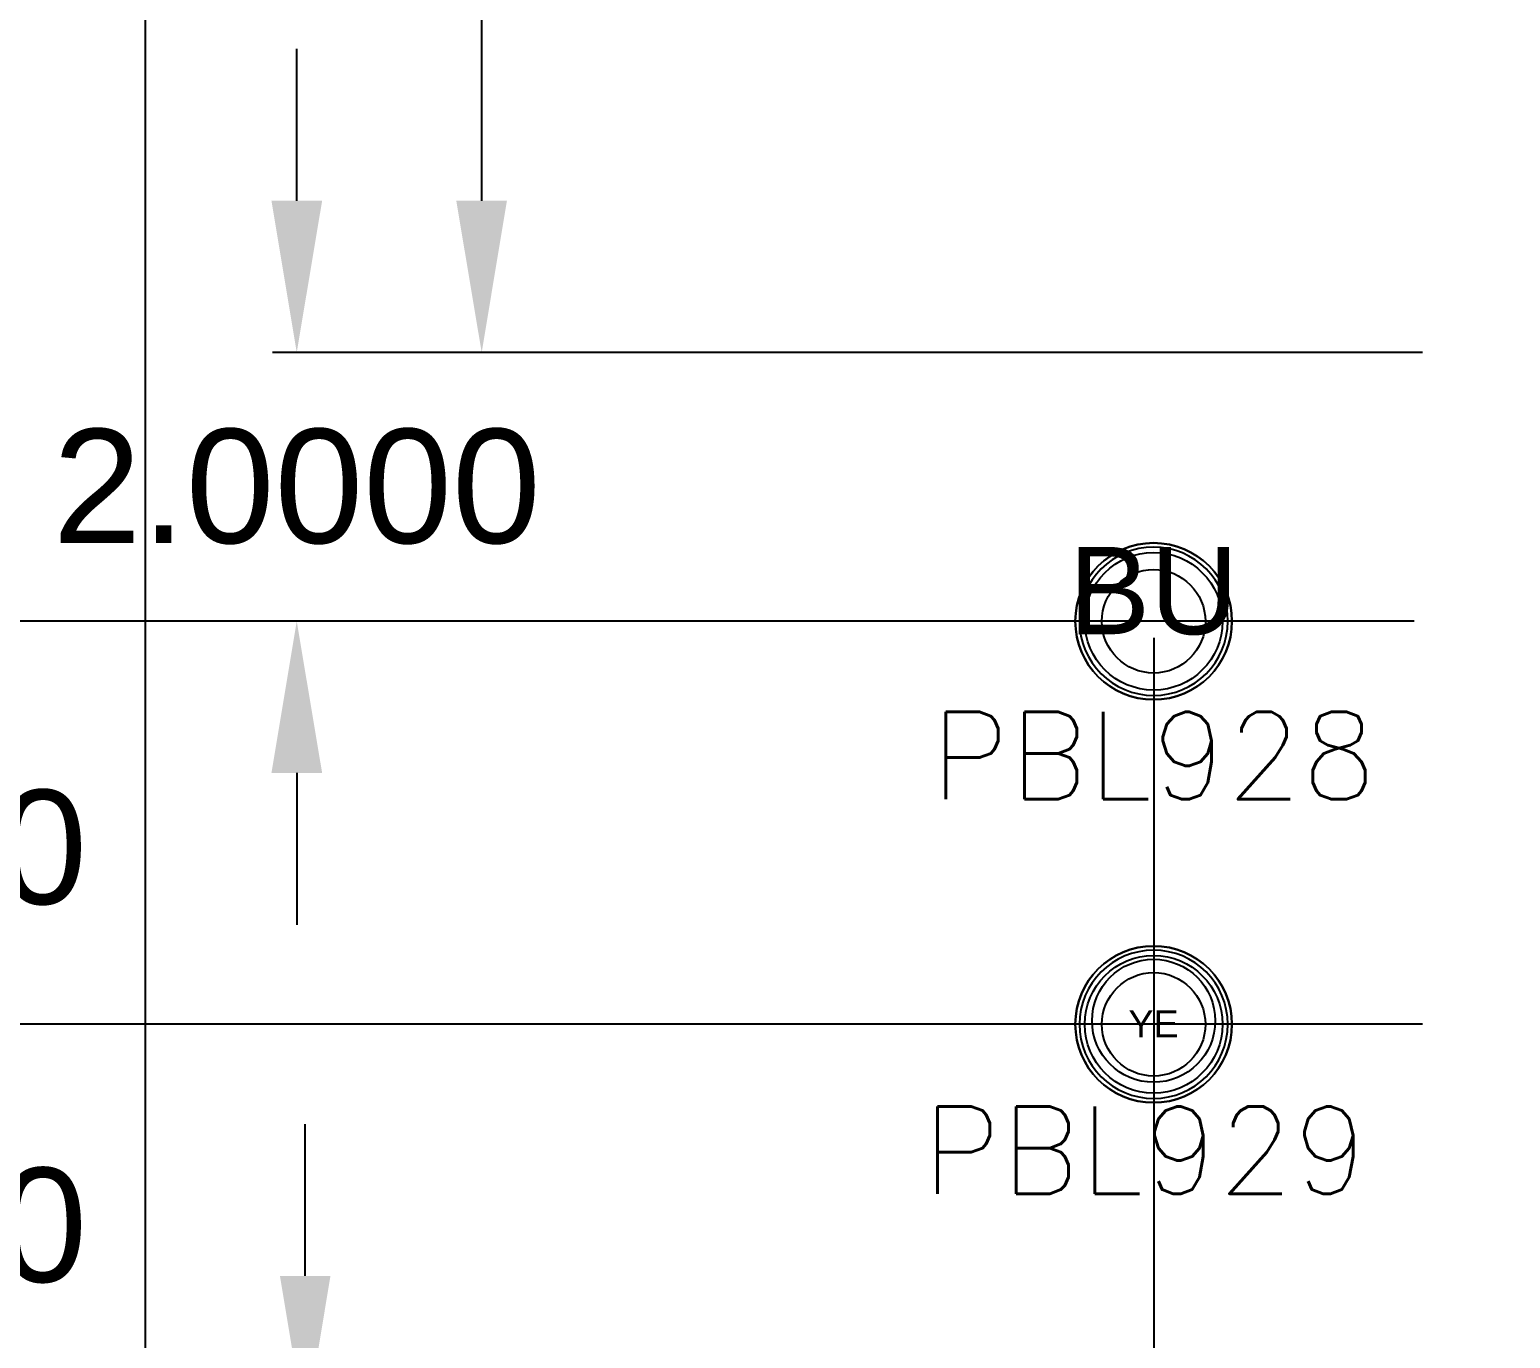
# Model space of a CAD drawing. Header units: inches. Extents: x 0 to 183, y 0 to 117.
# Drawn here: x 10.82 to 21.84, y 48.54 to 58.28 of the extents above; entities that cross this region are included whole.
import ezdxf
from ezdxf.enums import TextEntityAlignment as Align

# ---------------------------------------------------------------- set-up
doc = ezdxf.new("R2010")
doc.units = ezdxf.units.IN
doc.header["$MEASUREMENT"] = 0
for name, color, linetype in [('PMISC', 7, 'Continuous'), ('PSYMS', 7, 'Continuous'), ('PTAG', 150, 'Continuous')]:
    doc.layers.add(name, color=color, linetype=linetype)
doc.styles.get("Standard").update_dxf_attribs({"font": 'arial.ttf'})
doc.styles.add('WD', font='romans.shx', dxfattribs={"height": 0.185})
doc.dimstyles.get("Standard").update_dxf_attribs({"dimtxt": 0.18, "dimasz": 0.18, "dimexe": 0.18, "dimexo": 0.0625, "dimgap": 0.09, "dimtad": 0, "dimtih": 1, "dimtoh": 1, "dimdec": 4, "dimzin": 0, "dimdsep": 46, "dimtxsty": 'Standard', "dimcen": 0.09, "dimadec": 0, "dimazin": 0, "dimtfac": 1, "dimtdec": 4, "dimtofl": 0, "dimtmove": 0, "dimatfit": 3, "dimfxl": 1, "dimtolj": 1, "dimtzin": 0, "dimarcsym": 0})

# ---------------------------------------------------------------- blocks, each defined once
blk = doc.blocks.new('ABPFA010YE')
for radius in [0.583, 0.583, 0.512, 0.385]:
    blk.add_circle((0, -0.001, 0.393), radius)
at = {"extrusion": (-2.10942e-32, -3.44505e-16, -1)}
for radius in [0.583, 0.552]:
    blk.add_circle((0, -0.001, -0.393), radius, dxfattribs=at)
blk.add_attdef('COLOR', text='', height=0.2).set_placement((-0.001, -0.097), align=Align.CENTER)
blk = doc.blocks.new('NP_REQUEST_ACCESS_22MM')
blk.add_circle((0.75, 0.588), 0.458)
at = {"style": 'WD'}
blk.add_attdef('TAG1', text='', height=0.125, dxfattribs=at).set_placement((0.75, 0.562), align=Align.CENTER)
blk = doc.blocks.new('*D35')
at = {"color": 0, "lineweight": -2, "transparency": 16777216}
for p, q in [((9.437, 55.005), (9.437, 56.135)), ((21.125, 53.875), (9.257, 53.875)), ((21.188, 50.875), (9.257, 50.875)), ((9.437, 49.745), (9.437, 48.615))]:
    blk.add_line(p, q, dxfattribs=at)
at = {"color": 0, "transparency": 16777216}
for points in [[(9.249, 55.005), (9.626, 55.005), (9.437, 53.875)], [(9.249, 49.745), (9.626, 49.745), (9.437, 50.875)]]:
    blk.add_solid(points, dxfattribs=at)
at = {"layer": 'Defpoints', "color": 0, "transparency": 16777216}
for p in [(21.188, 53.875), (9.437, 50.875), (21.25, 50.875)]:
    blk.add_point(p, dxfattribs=at)
at = {"color": 0, "transparency": 16777216, "insert": (9.437, 52.188), "char_height": 0.85, "attachment_point": 5}
blk.add_mtext('\\A1;3.0000', dxfattribs=at)
blk = doc.blocks.new('*D36')
at = {"color": 0, "lineweight": -2, "transparency": 16777216}
for p, q in [((9.437, 52.005), (9.437, 53.135)), ((16.313, 50.875), (9.257, 50.875)), ((21.188, 47.875), (9.257, 47.875)), ((9.437, 46.745), (9.437, 45.615))]:
    blk.add_line(p, q, dxfattribs=at)
at = {"color": 0, "transparency": 16777216}
for points in [[(9.249, 52.005), (9.626, 52.005), (9.437, 50.875)], [(9.249, 46.745), (9.626, 46.745), (9.437, 47.875)]]:
    blk.add_solid(points, dxfattribs=at)
at = {"layer": 'Defpoints', "color": 0, "transparency": 16777216}
for p in [(16.375, 50.875), (9.437, 47.875), (21.25, 47.875)]:
    blk.add_point(p, dxfattribs=at)
at = {"color": 0, "transparency": 16777216, "insert": (9.437, 49.375), "char_height": 0.85, "attachment_point": 5}
blk.add_mtext('\\A1;3.0000', dxfattribs=at)
blk = doc.blocks.new('ABPFA010BU')
for radius in [0.583, 0.583, 0.512, 0.385]:
    blk.add_circle((0, -0.001, 0.393), radius)
at = {"extrusion": (-2.10942e-32, -3.44505e-16, -1)}
for radius in [0.583, 0.552]:
    blk.add_circle((0, -0.001, -0.393), radius, dxfattribs=at)
blk.add_attdef('COLOR', text='', height=0.2).set_placement((-0.001, -0.097), align=Align.CENTER)
blk = doc.blocks.new('*D37')
at = {"color": 0, "lineweight": -2, "transparency": 16777216}
for p, q in [((19.188, 53.75), (19.188, 37.695)), ((23.688, 53.75), (23.688, 37.695)), ((18.058, 37.875), (16.927, 37.875)), ((24.817, 37.875), (25.948, 37.875))]:
    blk.add_line(p, q, dxfattribs=at)
at = {"color": 0, "transparency": 16777216}
for points in [[(18.058, 38.063), (18.058, 37.687), (19.188, 37.875)], [(24.817, 38.063), (24.817, 37.687), (23.688, 37.875)]]:
    blk.add_solid(points, dxfattribs=at)
at = {"layer": 'Defpoints', "color": 0, "transparency": 16777216}
for p in [(19.188, 53.812), (23.688, 53.812), (19.188, 37.875)]:
    blk.add_point(p, dxfattribs=at)
at = {"color": 0, "transparency": 16777216, "insert": (21.438, 37.875), "char_height": 0.85, "attachment_point": 5}
blk.add_mtext('\\A1;4.5000', dxfattribs=at)
blk = doc.blocks.new('*D40')
at = {"color": 0, "lineweight": -2, "transparency": 16777216}
for p, q in [((14.125, 64.375), (14.008, 64.375)), ((14.188, 63.245), (14.188, 60.649)), ((14.188, 57.005), (14.188, 59.601)), ((21.188, 55.875), (14.008, 55.875))]:
    blk.add_line(p, q, dxfattribs=at)
at = {"color": 0, "transparency": 16777216}
for points in [[(13.999, 63.245), (14.376, 63.245), (14.188, 64.375)], [(13.999, 57.005), (14.376, 57.005), (14.188, 55.875)]]:
    blk.add_solid(points, dxfattribs=at)
at = {"layer": 'Defpoints', "color": 0, "transparency": 16777216}
for p in [(14.188, 64.375), (14.188, 55.875), (21.25, 55.875)]:
    blk.add_point(p, dxfattribs=at)
at = {"color": 0, "transparency": 16777216, "insert": (14.188, 60.125), "char_height": 0.85, "attachment_point": 5}
blk.add_mtext('\\A1;8.500', dxfattribs=at)
blk = doc.blocks.new('*D41')
at = {"color": 0, "lineweight": -2, "transparency": 16777216}
for p, q in [((12.812, 57.005), (12.812, 58.135)), ((14.313, 55.875), (12.632, 55.875)), ((14.313, 53.875), (12.632, 53.875)), ((12.812, 52.745), (12.812, 51.615))]:
    blk.add_line(p, q, dxfattribs=at)
at = {"color": 0, "transparency": 16777216}
for points in [[(12.624, 57.005), (13.001, 57.005), (12.812, 55.875)], [(12.624, 52.745), (13.001, 52.745), (12.812, 53.875)]]:
    blk.add_solid(points, dxfattribs=at)
at = {"layer": 'Defpoints', "color": 0, "transparency": 16777216}
for p in [(14.375, 55.875), (12.812, 53.875), (14.375, 53.875)]:
    blk.add_point(p, dxfattribs=at)
at = {"color": 0, "transparency": 16777216, "insert": (12.812, 54.875), "char_height": 0.85, "attachment_point": 5}
blk.add_mtext('\\A1;2.0000', dxfattribs=at)
blk = doc.blocks.new('*D42')
at = {"color": 0, "lineweight": -2, "transparency": 16777216}
for p, q in [((12.875, 49.001), (12.875, 50.131)), ((14.125, 47.871), (12.695, 47.871)), ((21.188, 45.871), (12.695, 45.871)), ((12.875, 44.741), (12.875, 43.611))]:
    blk.add_line(p, q, dxfattribs=at)
at = {"color": 0, "transparency": 16777216}
for points in [[(12.687, 49.001), (13.063, 49.001), (12.875, 47.871)], [(12.687, 44.741), (13.063, 44.741), (12.875, 45.871)]]:
    blk.add_solid(points, dxfattribs=at)
at = {"layer": 'Defpoints', "color": 0, "transparency": 16777216}
for p in [(14.188, 47.871), (12.875, 45.871), (21.25, 45.871)]:
    blk.add_point(p, dxfattribs=at)
at = {"color": 0, "transparency": 16777216, "insert": (12.875, 46.871), "char_height": 0.85, "attachment_point": 5}
blk.add_mtext('\\A1;2.0000', dxfattribs=at)

msp = doc.modelspace()

# ---------------------------------------------------------------- linework, layer by layer
at = {"color": 3, "linetype": 'Continuous'}
msp.add_line((11.6875, 31.44767), (11.6875, 67.29767), dxfattribs=at)

# ---------------------------------------------------------------- block references
at = {"layer": 'PSYMS'}
ref = msp.add_blockref('ABPFA010BU', (19.1875, 53.875), dxfattribs=at)
ref.add_attrib('COLOR', 'BU', dxfattribs={"layer": 'PMISC', "height": 0.65}).set_placement((19.18657, 53.77783), align=Align.CENTER)
ref.add_attrib('P_TAG1', 'PBL928', dxfattribs={"layer": 'PTAG', "height": 0.65, "style": 'WD', "flags": 8}).set_placement((19.1875, 52.875), align=Align.MIDDLE_CENTER)
ref = msp.add_blockref('ABPFA010YE', (19.1875, 50.875), dxfattribs=at)
ref.add_attrib('COLOR', 'YE', dxfattribs={"layer": 'PMISC', "height": 0.2}).set_placement((19.18657, 50.77783), align=Align.CENTER)
ref = msp.add_blockref('NP_REQUEST_ACCESS_22MM', (18.4375, 50.3125), dxfattribs=at)
ref.add_attrib('P_TAG1', 'PBL929', dxfattribs={"layer": 'PTAG', "height": 0.65, "style": 'WD', "flags": 8}).set_placement((19.125, 49.9375), align=Align.MIDDLE_CENTER)

# ---------------------------------------------------------------- dimensions: what is measured, and where the dimension line sits
at = {"color": 2}
dim = msp.add_linear_dim(base=(14.1875, 55.875), p1=(14.1875, 64.375), p2=(21.25, 55.875), angle=90, text='8.500', dimstyle='Standard', override={"dimtxt": 0.85, "dimasz": 1.13}, dxfattribs=at)
dim.commit()
dim.dimension.update_dxf_attribs({"geometry": '*D40', "text_midpoint": (14.1875, 60.125)})
for base, p1, p2, picture, middle in [((12.8125, 53.875), (14.375, 55.875), (14.375, 53.875), '*D41', (12.8125, 54.875)), ((9.4375, 50.875), (21.1875, 53.875), (21.25, 50.875), '*D35', (9.4375, 52.1875)), ((9.4375, 47.875), (16.375, 50.875), (21.25, 47.875), '*D36', (9.4375, 49.375)), ((12.875, 45.87077), (14.1875, 47.87077), (21.25, 45.87077), '*D42', (12.875, 46.87077))]:
    dim = msp.add_linear_dim(base=base, p1=p1, p2=p2, angle=90, dimstyle='Standard', override={"dimtxt": 0.85, "dimasz": 1.13}, dxfattribs=at)
    dim.commit()
    dim.dimension.update_dxf_attribs({"geometry": picture, "text_midpoint": middle, "dimtype": 160})
dim = msp.add_linear_dim(base=(19.1875, 37.875), p1=(23.6875, 53.8125), p2=(19.1875, 53.8125), dimstyle='Standard', override={"dimtxt": 0.85, "dimasz": 1.13}, dxfattribs=at)
dim.commit()
dim.dimension.update_dxf_attribs({"geometry": '*D37', "text_midpoint": (21.4375, 37.875)})

doc.saveas('drawing.dxf')
